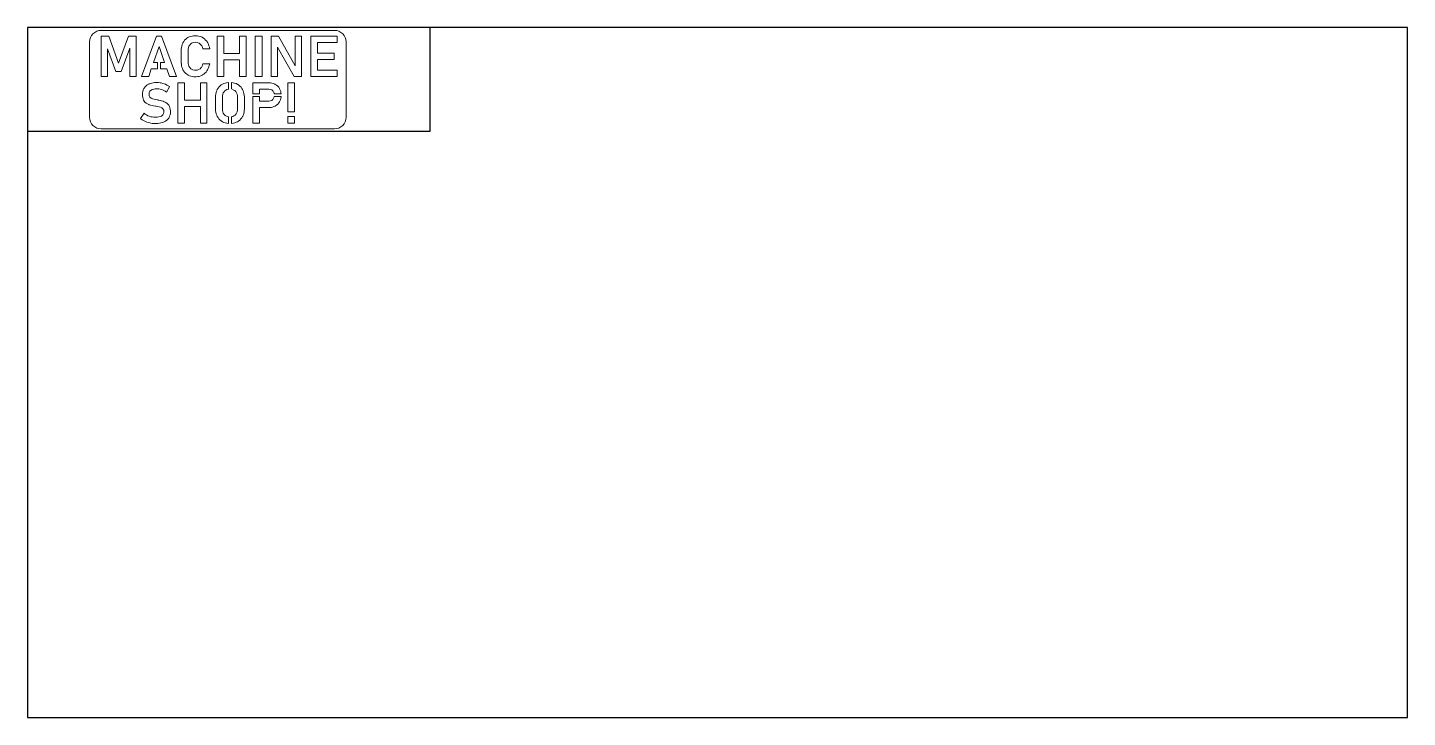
# Model space of a CAD drawing. Header units: inches. Extents: x 0 to 24, y 0 to 12.
import ezdxf

# ---------------------------------------------------------------- set-up
doc = ezdxf.new("R2010")
doc.units = ezdxf.units.IN
doc.header["$MEASUREMENT"] = 0
doc.layers.add('_dh_cut', color=2, linetype='Continuous', lineweight=5)

msp = doc.modelspace()

# ---------------------------------------------------------------- linework, layer by layer
msp.add_lwpolyline([(0, 0), (24, 0), (24, 12), (0, 12)], close=True)
msp.add_lwpolyline([(0, 12), (0, 10.2), (7, 10.2), (7, 12)])
at = {"layer": '_dh_cut', "color": 6}
msp.add_lwpolyline([(1.278, 11.951), (5.339, 11.951, -0.414214), (5.539, 11.751), (5.539, 10.438, -0.414214), (5.339, 10.238), (1.278, 10.238, -0.414214), (1.078, 10.438), (1.078, 11.751, -0.414214)], format="xyb", close=True, dxfattribs=at)
at = {"layer": '_dh_cut'}
for points in [[(1.886, 11.851), (1.753, 11.851), (1.584, 11.384), (1.414, 11.851), (1.281, 11.851), (1.281, 11.151), (1.389, 11.151), (1.389, 11.632), (1.537, 11.239), (1.63, 11.239), (1.778, 11.641), (1.778, 11.151), (1.886, 11.151)], [(2.312, 11.394), (2.312, 11.284), (2.421, 11.284), (2.467, 11.151), (2.591, 11.151), (2.328, 11.851), (2.244, 11.851), (1.982, 11.151), (2.106, 11.151), (2.152, 11.284), (2.262, 11.284), (2.262, 11.394), (2.19, 11.394), (2.286, 11.672), (2.383, 11.394)], [(3.115, 11.762), (3.097, 11.783), (3.078, 11.802), (3.058, 11.818), (3.036, 11.831), (3.024, 11.837), (3, 11.846), (2.975, 11.853), (2.948, 11.857), (2.921, 11.858), (2.916, 11.858), (2.888, 11.857), (2.861, 11.853), (2.835, 11.846), (2.812, 11.838), (2.789, 11.827), (2.771, 11.815), (2.751, 11.799), (2.732, 11.781), (2.717, 11.76), (2.703, 11.736), (2.698, 11.727), (2.689, 11.704), (2.682, 11.679), (2.677, 11.653), (2.674, 11.626), (2.673, 11.597), (2.673, 11.405), (2.673, 11.393), (2.675, 11.364), (2.679, 11.337), (2.685, 11.312), (2.693, 11.288), (2.703, 11.265), (2.714, 11.247), (2.729, 11.225), (2.747, 11.207), (2.767, 11.19), (2.789, 11.176), (2.793, 11.173), (2.816, 11.163), (2.84, 11.154), (2.865, 11.148), (2.892, 11.145), (2.921, 11.144), (2.934, 11.144), (2.961, 11.147), (2.987, 11.152), (3.012, 11.16), (3.035, 11.171), (3.044, 11.176), (3.066, 11.19), (3.085, 11.208), (3.104, 11.227), (3.12, 11.249), (3.132, 11.267), (3.143, 11.29), (3.153, 11.315), (3.161, 11.341), (3.167, 11.369), (3.048, 11.369), (3.045, 11.355), (3.035, 11.33), (3.022, 11.308), (3.018, 11.304), (2.999, 11.285), (2.975, 11.269), (2.948, 11.261), (2.921, 11.258), (2.901, 11.259), (2.875, 11.265), (2.852, 11.276), (2.839, 11.285), (2.821, 11.303), (2.807, 11.327), (2.799, 11.35), (2.793, 11.376), (2.792, 11.405), (2.792, 11.597), (2.792, 11.598), (2.793, 11.626), (2.799, 11.652), (2.807, 11.675), (2.815, 11.69), (2.832, 11.711), (2.852, 11.727), (2.868, 11.735), (2.893, 11.742), (2.924, 11.745), (2.952, 11.741), (2.977, 11.731), (2.982, 11.728), (3.003, 11.713), (3.021, 11.692), (3.028, 11.683), (3.04, 11.659), (3.048, 11.633), (3.167, 11.633), (3.162, 11.658), (3.154, 11.684), (3.145, 11.709), (3.133, 11.732), (3.121, 11.754)], [(3.412, 11.851), (3.297, 11.851), (3.297, 11.151), (3.412, 11.151), (3.412, 11.442), (3.687, 11.442), (3.687, 11.151), (3.802, 11.151), (3.802, 11.851), (3.687, 11.851), (3.687, 11.552), (3.412, 11.552)], [(4.078, 11.851), (3.961, 11.851), (3.961, 11.151), (4.078, 11.151)], [(4.362, 11.851), (4.237, 11.851), (4.237, 11.151), (4.349, 11.151), (4.349, 11.661), (4.637, 11.151), (4.763, 11.151), (4.763, 11.851), (4.652, 11.851), (4.652, 11.333)], [(5.386, 11.851), (4.927, 11.851), (4.927, 11.151), (5.386, 11.151), (5.386, 11.261), (5.042, 11.261), (5.042, 11.444), (5.333, 11.444), (5.333, 11.554), (5.042, 11.554), (5.042, 11.741), (5.386, 11.741)], [(2.471, 10.972), (2.47, 10.973), (2.447, 10.988), (2.424, 11.001), (2.401, 11.013), (2.377, 11.022), (2.352, 11.03), (2.326, 11.037), (2.304, 11.041), (2.277, 11.044), (2.251, 11.045), (2.243, 11.045), (2.214, 11.044), (2.187, 11.041), (2.161, 11.036), (2.137, 11.029), (2.114, 11.021), (2.106, 11.017), (2.082, 11.004), (2.061, 10.988), (2.043, 10.97), (2.028, 10.949), (2.021, 10.938), (2.011, 10.915), (2.004, 10.891), (1.999, 10.864), (1.998, 10.836), (1.998, 10.835), (1.998, 10.815), (2.002, 10.786), (2.008, 10.761), (2.017, 10.738), (2.029, 10.719), (2.042, 10.705), (2.061, 10.687), (2.083, 10.673), (2.106, 10.662), (2.116, 10.659), (2.139, 10.652), (2.164, 10.646), (2.191, 10.64), (2.222, 10.635), (2.23, 10.633), (2.234, 10.633), (2.236, 10.632), (2.259, 10.628), (2.286, 10.622), (2.309, 10.616), (2.334, 10.604), (2.355, 10.587), (2.367, 10.564), (2.371, 10.537), (2.37, 10.528), (2.365, 10.504), (2.352, 10.482), (2.332, 10.465), (2.327, 10.462), (2.306, 10.452), (2.282, 10.446), (2.254, 10.442), (2.222, 10.44), (2.194, 10.442), (2.168, 10.445), (2.142, 10.45), (2.117, 10.458), (2.093, 10.467), (2.069, 10.48), (2.047, 10.494), (2.026, 10.51), (1.965, 10.418), (1.971, 10.412), (1.992, 10.397), (2.015, 10.383), (2.039, 10.371), (2.05, 10.366), (2.074, 10.356), (2.1, 10.348), (2.126, 10.341), (2.143, 10.338), (2.169, 10.334), (2.196, 10.332), (2.223, 10.331), (2.236, 10.331), (2.265, 10.333), (2.292, 10.336), (2.318, 10.341), (2.342, 10.347), (2.364, 10.356), (2.375, 10.36), (2.399, 10.373), (2.42, 10.389), (2.438, 10.407), (2.454, 10.427), (2.46, 10.436), (2.471, 10.459), (2.479, 10.483), (2.483, 10.51), (2.485, 10.539), (2.485, 10.54), (2.484, 10.552), (2.482, 10.581), (2.476, 10.607), (2.467, 10.63), (2.456, 10.65), (2.446, 10.663), (2.427, 10.682), (2.406, 10.697), (2.383, 10.709), (2.378, 10.711), (2.356, 10.719), (2.331, 10.726), (2.304, 10.733), (2.274, 10.74), (2.269, 10.741), (2.263, 10.742), (2.26, 10.743), (2.256, 10.744), (2.256, 10.744), (2.225, 10.75), (2.199, 10.756), (2.178, 10.763), (2.175, 10.763), (2.151, 10.775), (2.129, 10.792), (2.116, 10.815), (2.112, 10.846), (2.117, 10.873), (2.129, 10.895), (2.149, 10.912), (2.169, 10.923), (2.193, 10.93), (2.22, 10.935), (2.253, 10.936), (2.281, 10.934), (2.307, 10.929), (2.333, 10.921), (2.345, 10.917), (2.368, 10.906), (2.392, 10.893), (2.415, 10.877)], [(3.494, 10.93), (3.467, 10.922), (3.45, 10.914), (3.429, 10.898), (3.412, 10.879), (3.404, 10.865), (3.395, 10.841), (3.389, 10.815), (3.388, 10.791), (3.388, 10.586), (3.39, 10.558), (3.396, 10.532), (3.404, 10.512), (3.419, 10.49), (3.437, 10.472), (3.45, 10.463), (3.473, 10.452), (3.494, 10.448), (3.494, 10.332), (3.464, 10.336), (3.439, 10.342), (3.415, 10.35), (3.392, 10.361), (3.388, 10.363), (3.366, 10.378), (3.346, 10.394), (3.328, 10.413), (3.312, 10.434), (3.3, 10.454), (3.29, 10.477), (3.281, 10.501), (3.275, 10.526), (3.271, 10.553), (3.269, 10.581), (3.269, 10.589), (3.269, 10.787), (3.27, 10.816), (3.273, 10.843), (3.279, 10.869), (3.287, 10.893), (3.297, 10.917), (3.3, 10.923), (3.314, 10.946), (3.33, 10.967), (3.349, 10.985), (3.369, 11.002), (3.388, 11.014), (3.411, 11.025), (3.435, 11.034), (3.46, 11.04), (3.494, 11.045)], [(3.544, 10.934), (3.544, 11.045), (3.575, 11.041), (3.6, 11.035), (3.625, 11.027), (3.648, 11.016), (3.651, 11.014), (3.674, 10.999), (3.694, 10.983), (3.712, 10.964), (3.728, 10.943), (3.739, 10.923), (3.75, 10.9), (3.758, 10.876), (3.764, 10.851), (3.768, 10.824), (3.77, 10.796), (3.77, 10.787), (3.77, 10.589), (3.769, 10.56), (3.766, 10.533), (3.76, 10.508), (3.753, 10.483), (3.742, 10.46), (3.739, 10.454), (3.725, 10.431), (3.709, 10.41), (3.691, 10.392), (3.67, 10.375), (3.651, 10.363), (3.629, 10.352), (3.604, 10.343), (3.579, 10.337), (3.544, 10.332), (3.544, 10.447), (3.572, 10.455), (3.589, 10.463), (3.61, 10.479), (3.627, 10.498), (3.635, 10.512), (3.645, 10.535), (3.65, 10.561), (3.652, 10.586), (3.652, 10.791), (3.65, 10.819), (3.644, 10.844), (3.635, 10.865), (3.621, 10.887), (3.602, 10.905), (3.589, 10.914)], [(2.729, 11.038), (2.614, 11.038), (2.614, 10.338), (2.729, 10.338), (2.729, 10.629), (3.005, 10.629), (3.005, 10.338), (3.12, 10.338), (3.12, 11.038), (3.005, 11.038), (3.005, 10.739), (2.729, 10.739)], [(3.919, 10.849), (4.034, 10.849), (4.034, 10.928), (4.198, 10.928), (4.224, 10.925), (4.248, 10.915), (4.265, 10.9), (4.28, 10.879), (4.281, 10.875), (4.289, 10.851), (4.289, 10.849), (4.409, 10.849), (4.407, 10.863), (4.402, 10.889), (4.394, 10.913), (4.384, 10.936), (4.382, 10.938), (4.368, 10.961), (4.35, 10.98), (4.33, 10.997), (4.308, 11.012), (4.298, 11.016), (4.275, 11.026), (4.25, 11.033), (4.223, 11.037), (4.195, 11.038), (3.919, 11.038)], [(4.642, 11.038), (4.527, 11.038), (4.527, 10.532), (4.642, 10.532)], [(3.919, 10.799), (3.919, 10.338), (4.034, 10.338), (4.034, 10.61), (4.195, 10.61), (4.207, 10.61), (4.235, 10.612), (4.261, 10.618), (4.285, 10.626), (4.308, 10.636), (4.31, 10.637), (4.332, 10.652), (4.352, 10.669), (4.369, 10.689), (4.384, 10.711), (4.388, 10.72), (4.398, 10.743), (4.405, 10.768), (4.409, 10.795), (4.409, 10.799), (4.289, 10.799), (4.289, 10.794), (4.28, 10.77), (4.267, 10.75), (4.248, 10.733), (4.225, 10.724), (4.198, 10.72), (4.034, 10.72), (4.034, 10.799)], [(4.643, 10.456), (4.526, 10.456), (4.526, 10.338), (4.643, 10.338)]]:
    msp.add_lwpolyline(points, close=True, dxfattribs=at)

doc.saveas('drawing.dxf')
